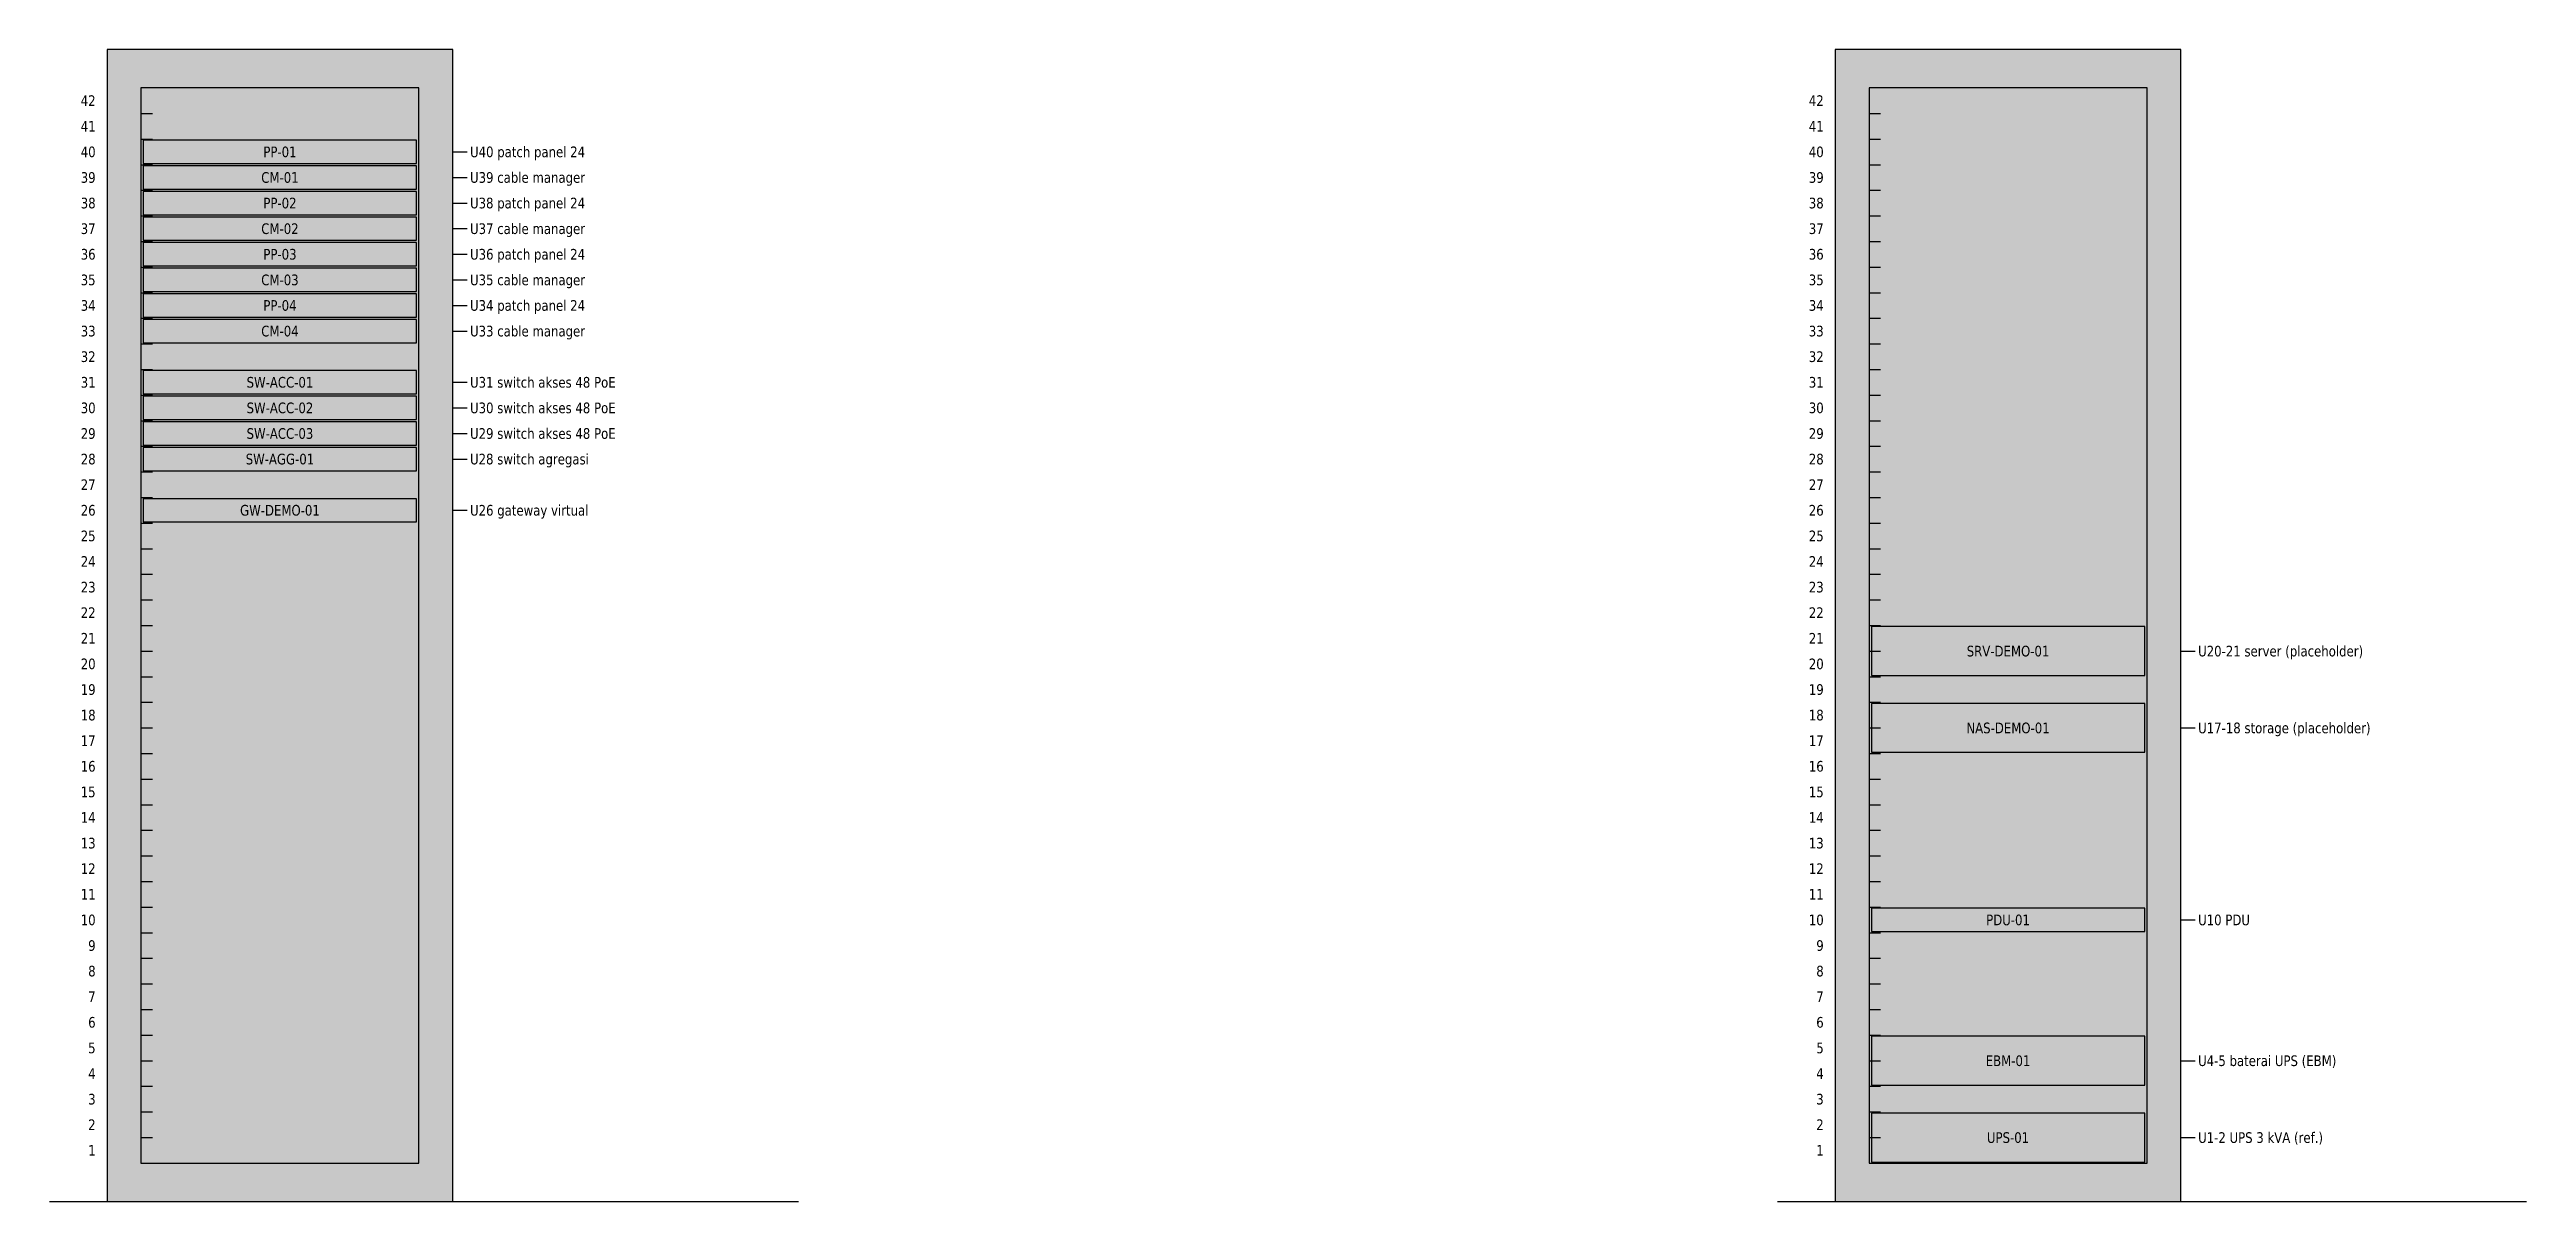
# Model space of a CAD drawing. Header units: millimetres. Extents: x -100 to 30818, y -20000 to 24000.
# Drawn here: x -100 to 4200, y -20000 to -18000 of the extents above.
import ezdxf
from ezdxf.enums import TextEntityAlignment as Align

# ---------------------------------------------------------------- set-up
doc = ezdxf.new("R2010")
doc.units = ezdxf.units.MM
for name, color, linetype in [('ICT-RACK', 7, 'Continuous'), ('ICT-RACK-DEV', 7, 'Continuous'), ('ICT-RACK-IDEN', 7, 'Continuous')]:
    doc.layers.add(name, color=color, linetype=linetype)
doc.styles.add('KR-SANS', font='DejaVuSans.ttf', dxfattribs={"width": 0.8})

msp = doc.modelspace()

# ---------------------------------------------------------------- hatches: boundary and pattern name
at = {"layer": 'ICT-RACK', "true_color": 0xf4f6f5}
h = msp.add_hatch(color=7, dxfattribs=at)
h.dxf.hatch_style = 1
h.paths.add_polyline_path([(0, -20000), (600, -20000), (600, -18000), (0, -18000)])
h = msp.add_hatch(color=7, dxfattribs=at)
h.dxf.hatch_style = 1
h.paths.add_polyline_path([(3000, -20000), (3600, -20000), (3600, -18000), (3000, -18000)])
at = {"layer": 'ICT-RACK-DEV', "true_color": 0xcfe0d6}
h = msp.add_hatch(color=254, dxfattribs=at)
h.dxf.hatch_style = 1
h.paths.add_polyline_path([(62.7, -18197.9), (537.3, -18197.9), (537.3, -18157.5), (62.7, -18157.5)])
at = {"layer": 'ICT-RACK-DEV', "true_color": 0xeef0ee}
h = msp.add_hatch(color=7, dxfattribs=at)
h.dxf.hatch_style = 1
h.paths.add_polyline_path([(62.7, -18242.3), (537.3, -18242.3), (537.3, -18201.9), (62.7, -18201.9)])
at = {"layer": 'ICT-RACK-DEV', "true_color": 0xcfe0d6}
h = msp.add_hatch(color=254, dxfattribs=at)
h.dxf.hatch_style = 1
h.paths.add_polyline_path([(62.7, -18286.8), (537.3, -18286.8), (537.3, -18246.3), (62.7, -18246.3)])
at = {"layer": 'ICT-RACK-DEV', "true_color": 0xeef0ee}
h = msp.add_hatch(color=7, dxfattribs=at)
h.dxf.hatch_style = 1
h.paths.add_polyline_path([(62.7, -18331.2), (537.3, -18331.2), (537.3, -18290.8), (62.7, -18290.8)])
at = {"layer": 'ICT-RACK-DEV', "true_color": 0xcfe0d6}
h = msp.add_hatch(color=254, dxfattribs=at)
h.dxf.hatch_style = 1
h.paths.add_polyline_path([(62.7, -18375.7), (537.3, -18375.7), (537.3, -18335.2), (62.7, -18335.2)])
at = {"layer": 'ICT-RACK-DEV', "true_color": 0xeef0ee}
h = msp.add_hatch(color=7, dxfattribs=at)
h.dxf.hatch_style = 1
h.paths.add_polyline_path([(62.7, -18420.2), (537.3, -18420.2), (537.3, -18379.7), (62.7, -18379.7)])
at = {"layer": 'ICT-RACK-DEV', "true_color": 0xcfe0d6}
h = msp.add_hatch(color=254, dxfattribs=at)
h.dxf.hatch_style = 1
h.paths.add_polyline_path([(62.7, -18464.6), (537.3, -18464.6), (537.3, -18424.2), (62.7, -18424.2)])
at = {"layer": 'ICT-RACK-DEV', "true_color": 0xeef0ee}
h = msp.add_hatch(color=7, dxfattribs=at)
h.dxf.hatch_style = 1
h.paths.add_polyline_path([(62.7, -18509), (537.3, -18509), (537.3, -18468.6), (62.7, -18468.6)])
at = {"layer": 'ICT-RACK-DEV', "true_color": 0xbcd3c6}
h = msp.add_hatch(color=9, dxfattribs=at)
h.dxf.hatch_style = 1
h.paths.add_polyline_path([(62.7, -18598), (537.3, -18598), (537.3, -18557.5), (62.7, -18557.5)])
h = msp.add_hatch(color=9, dxfattribs=at)
h.dxf.hatch_style = 1
h.paths.add_polyline_path([(62.7, -18642.4), (537.3, -18642.4), (537.3, -18601.9), (62.7, -18601.9)])
h = msp.add_hatch(color=9, dxfattribs=at)
h.dxf.hatch_style = 1
h.paths.add_polyline_path([(62.7, -18686.8), (537.3, -18686.8), (537.3, -18646.4), (62.7, -18646.4)])
at = {"layer": 'ICT-RACK-DEV', "true_color": 0xa9c6b6}
h = msp.add_hatch(color=9, dxfattribs=at)
h.dxf.hatch_style = 1
h.paths.add_polyline_path([(62.7, -18731.3), (537.3, -18731.3), (537.3, -18690.8), (62.7, -18690.8)])
at = {"layer": 'ICT-RACK-DEV', "true_color": 0xe8d5b9}
h = msp.add_hatch(color=254, dxfattribs=at)
h.dxf.hatch_style = 1
h.paths.add_polyline_path([(62.7, -18820.2), (537.3, -18820.2), (537.3, -18779.8), (62.7, -18779.8)])
at = {"layer": 'ICT-RACK-DEV', "true_color": 0xd6e3ea}
h = msp.add_hatch(color=254, dxfattribs=at)
h.dxf.hatch_style = 1
h.paths.add_polyline_path([(3062.7, -19086.9), (3537.3, -19086.9), (3537.3, -19002), (3062.7, -19002)])
at = {"layer": 'ICT-RACK-DEV', "true_color": 0xe6dcef}
h = msp.add_hatch(color=254, dxfattribs=at)
h.dxf.hatch_style = 1
h.paths.add_polyline_path([(3062.7, -19220.2), (3537.3, -19220.2), (3537.3, -19135.3), (3062.7, -19135.3)])
at = {"layer": 'ICT-RACK-DEV', "true_color": 0xf0cfc4}
h = msp.add_hatch(color=254, dxfattribs=at)
h.dxf.hatch_style = 1
h.paths.add_polyline_path([(3062.7, -19531.4), (3537.3, -19531.4), (3537.3, -19491), (3062.7, -19491)])
at = {"layer": 'ICT-RACK-DEV', "true_color": 0xf3e3c3}
h = msp.add_hatch(color=254, dxfattribs=at)
h.dxf.hatch_style = 1
h.paths.add_polyline_path([(3062.7, -19798.1), (3537.3, -19798.1), (3537.3, -19713.2), (3062.7, -19713.2)])
h = msp.add_hatch(color=254, dxfattribs=at)
h.dxf.hatch_style = 1
h.paths.add_polyline_path([(3062.7, -19931.5), (3537.3, -19931.5), (3537.3, -19846.5), (3062.7, -19846.5)])

# ---------------------------------------------------------------- linework, layer by layer
at = {"layer": 'ICT-RACK', "color": 119, "true_color": 0x1f4d3a}
for points in [[(0, -20000), (600, -20000), (600, -18000), (0, -18000)], [(3000, -20000), (3600, -20000), (3600, -18000), (3000, -18000)]]:
    msp.add_lwpolyline(points, close=True, dxfattribs=at)
at = {"layer": 'ICT-RACK', "color": 253, "true_color": 0x8fa99b}
for points in [[(58.7, -19933.5), (541.3, -19933.5), (541.3, -18066.5), (58.7, -18066.5)], [(3058.7, -19933.5), (3541.3, -19933.5), (3541.3, -18066.5), (3058.7, -18066.5)]]:
    msp.add_lwpolyline(points, close=True, dxfattribs=at)
for points in [[(58.7, -18111), (78.7, -18111)], [(3058.7, -18111), (3078.7, -18111)], [(58.7, -18155.5), (78.7, -18155.5)], [(3058.7, -18155.5), (3078.7, -18155.5)], [(58.7, -18199.9), (78.7, -18199.9)], [(3058.7, -18199.9), (3078.7, -18199.9)], [(58.7, -18244.3), (78.7, -18244.3)], [(3058.7, -18244.3), (3078.7, -18244.3)], [(58.7, -18288.8), (78.7, -18288.8)], [(3058.7, -18288.8), (3078.7, -18288.8)], [(58.7, -18333.2), (78.7, -18333.2)], [(3058.7, -18333.2), (3078.7, -18333.2)], [(58.7, -18377.7), (78.7, -18377.7)], [(3058.7, -18377.7), (3078.7, -18377.7)], [(58.7, -18422.2), (78.7, -18422.2)], [(3058.7, -18422.2), (3078.7, -18422.2)], [(58.7, -18466.6), (78.7, -18466.6)], [(3058.7, -18466.6), (3078.7, -18466.6)], [(58.7, -18511), (78.7, -18511)], [(3058.7, -18511), (3078.7, -18511)], [(58.7, -18555.5), (78.7, -18555.5)], [(3058.7, -18555.5), (3078.7, -18555.5)], [(58.7, -18600), (78.7, -18600)], [(3058.7, -18600), (3078.7, -18600)], [(58.7, -18644.4), (78.7, -18644.4)], [(3058.7, -18644.4), (3078.7, -18644.4)], [(58.7, -18688.8), (78.7, -18688.8)], [(3058.7, -18688.8), (3078.7, -18688.8)], [(58.7, -18733.3), (78.7, -18733.3)], [(3058.7, -18733.3), (3078.7, -18733.3)], [(58.7, -18777.8), (78.7, -18777.8)], [(3058.7, -18777.8), (3078.7, -18777.8)], [(58.7, -18822.2), (78.7, -18822.2)], [(3058.7, -18822.2), (3078.7, -18822.2)], [(58.7, -18866.7), (78.7, -18866.7)], [(3058.7, -18866.7), (3078.7, -18866.7)], [(58.7, -18911.1), (78.7, -18911.1)], [(3058.7, -18911.1), (3078.7, -18911.1)], [(58.7, -18955.5), (78.7, -18955.5)], [(3058.7, -18955.5), (3078.7, -18955.5)], [(58.7, -19000), (78.7, -19000)], [(3058.7, -19000), (3078.7, -19000)], [(58.7, -19044.5), (78.7, -19044.5)], [(3058.7, -19044.5), (3078.7, -19044.5)], [(58.7, -19088.9), (78.7, -19088.9)], [(3058.7, -19088.9), (3078.7, -19088.9)], [(58.7, -19133.3), (78.7, -19133.3)], [(3058.7, -19133.3), (3078.7, -19133.3)], [(58.7, -19177.8), (78.7, -19177.8)], [(3058.7, -19177.8), (3078.7, -19177.8)], [(58.7, -19222.2), (78.7, -19222.2)], [(3058.7, -19222.2), (3078.7, -19222.2)], [(58.7, -19266.7), (78.7, -19266.7)], [(3058.7, -19266.7), (3078.7, -19266.7)], [(58.7, -19311.2), (78.7, -19311.2)], [(3058.7, -19311.2), (3078.7, -19311.2)], [(58.7, -19355.6), (78.7, -19355.6)], [(3058.7, -19355.6), (3078.7, -19355.6)], [(58.7, -19400), (78.7, -19400)], [(3058.7, -19400), (3078.7, -19400)], [(58.7, -19444.5), (78.7, -19444.5)], [(3058.7, -19444.5), (3078.7, -19444.5)], [(58.7, -19489), (78.7, -19489)], [(3058.7, -19489), (3078.7, -19489)], [(58.7, -19533.4), (78.7, -19533.4)], [(3058.7, -19533.4), (3078.7, -19533.4)], [(58.7, -19577.8), (78.7, -19577.8)], [(3058.7, -19577.8), (3078.7, -19577.8)], [(58.7, -19622.3), (78.7, -19622.3)], [(3058.7, -19622.3), (3078.7, -19622.3)], [(58.7, -19666.8), (78.7, -19666.8)], [(3058.7, -19666.8), (3078.7, -19666.8)], [(58.7, -19711.2), (78.7, -19711.2)], [(3058.7, -19711.2), (3078.7, -19711.2)], [(58.7, -19755.7), (78.7, -19755.7)], [(3058.7, -19755.7), (3078.7, -19755.7)], [(58.7, -19800.1), (78.7, -19800.1)], [(3058.7, -19800.1), (3078.7, -19800.1)], [(58.7, -19844.6), (78.7, -19844.6)], [(3058.7, -19844.6), (3078.7, -19844.6)], [(58.7, -19889), (78.7, -19889)], [(3058.7, -19889), (3078.7, -19889)], [(58.7, -19933.5), (78.7, -19933.5)], [(3058.7, -19933.5), (3078.7, -19933.5)]]:
    msp.add_lwpolyline(points, dxfattribs=at)
at = {"layer": 'ICT-RACK', "color": 250, "true_color": 0x22302a}
for points in [[(-100, -20000), (1200, -20000)], [(2900, -20000), (4200, -20000)]]:
    msp.add_lwpolyline(points, dxfattribs=at)
at = {"layer": 'ICT-RACK-DEV', "color": 119, "true_color": 0x1f4d3a}
for points in [[(62.7, -18197.9), (537.3, -18197.9), (537.3, -18157.5), (62.7, -18157.5)], [(62.7, -18242.3), (537.3, -18242.3), (537.3, -18201.9), (62.7, -18201.9)], [(62.7, -18286.8), (537.3, -18286.8), (537.3, -18246.3), (62.7, -18246.3)], [(62.7, -18331.2), (537.3, -18331.2), (537.3, -18290.8), (62.7, -18290.8)], [(62.7, -18375.7), (537.3, -18375.7), (537.3, -18335.2), (62.7, -18335.2)], [(62.7, -18420.2), (537.3, -18420.2), (537.3, -18379.7), (62.7, -18379.7)], [(62.7, -18464.6), (537.3, -18464.6), (537.3, -18424.2), (62.7, -18424.2)], [(62.7, -18509), (537.3, -18509), (537.3, -18468.6), (62.7, -18468.6)], [(62.7, -18598), (537.3, -18598), (537.3, -18557.5), (62.7, -18557.5)], [(62.7, -18642.4), (537.3, -18642.4), (537.3, -18601.9), (62.7, -18601.9)], [(62.7, -18686.8), (537.3, -18686.8), (537.3, -18646.4), (62.7, -18646.4)], [(62.7, -18731.3), (537.3, -18731.3), (537.3, -18690.8), (62.7, -18690.8)], [(62.7, -18820.2), (537.3, -18820.2), (537.3, -18779.8), (62.7, -18779.8)], [(3062.7, -19086.9), (3537.3, -19086.9), (3537.3, -19002), (3062.7, -19002)], [(3062.7, -19220.2), (3537.3, -19220.2), (3537.3, -19135.3), (3062.7, -19135.3)], [(3062.7, -19531.4), (3537.3, -19531.4), (3537.3, -19491), (3062.7, -19491)], [(3062.7, -19798.1), (3537.3, -19798.1), (3537.3, -19713.2), (3062.7, -19713.2)], [(3062.7, -19931.5), (3537.3, -19931.5), (3537.3, -19846.5), (3062.7, -19846.5)]]:
    msp.add_lwpolyline(points, close=True, dxfattribs=at)
at = {"layer": 'ICT-RACK-IDEN', "color": 251, "true_color": 0x5a524b}
for points in [[(600, -18177.7), (625, -18177.7)], [(600, -18222.1), (625, -18222.1)], [(600, -18266.6), (625, -18266.6)], [(600, -18311), (625, -18311)], [(600, -18355.5), (625, -18355.5)], [(600, -18399.9), (625, -18399.9)], [(600, -18444.4), (625, -18444.4)], [(600, -18488.8), (625, -18488.8)], [(600, -18577.7), (625, -18577.7)], [(600, -18622.2), (625, -18622.2)], [(600, -18666.6), (625, -18666.6)], [(600, -18711.1), (625, -18711.1)], [(600, -18800), (625, -18800)], [(3600, -19044.5), (3625, -19044.5)], [(3600, -19177.8), (3625, -19177.8)], [(3600, -19511.2), (3625, -19511.2)], [(3600, -19755.7), (3625, -19755.7)], [(3600, -19889), (3625, -19889)]]:
    msp.add_lwpolyline(points, dxfattribs=at)

# ---------------------------------------------------------------- texts
at = {"layer": 'ICT-RACK-IDEN', "color": 251, "true_color": 0x5a524b, "style": 'KR-SANS', "width": 0.8}
for s, height, p in [('42', 18.52, (-20, -18098)), ('42', 18.52, (2980, -18098)), ('41', 18.52, (-20, -18142.5)), ('41', 18.52, (2980, -18142.5)), ('40', 18.52, (-20, -18186.9)), ('40', 18.52, (2980, -18186.9)), ('39', 18.52, (-20, -18231.4)), ('39', 18.52, (2980, -18231.4)), ('38', 18.52, (-20, -18275.8)), ('38', 18.52, (2980, -18275.8)), ('37', 18.52, (-20, -18320.3)), ('37', 18.52, (2980, -18320.3)), ('36', 18.52, (-20, -18364.7)), ('36', 18.52, (2980, -18364.7)), ('35', 18.52, (-20, -18409.2)), ('35', 18.52, (2980, -18409.2)), ('34', 18.52, (-20, -18453.6)), ('34', 18.52, (2980, -18453.6)), ('33', 18.52, (-20, -18498.1)), ('33', 18.52, (2980, -18498.1)), ('32', 18.52, (-20, -18542.5)), ('32', 18.52, (2980, -18542.5)), ('31', 18.52, (-20, -18587)), ('31', 18.52, (2980, -18587)), ('30', 18.52, (-20, -18631.4)), ('30', 18.52, (2980, -18631.4)), ('29', 18.52, (-20, -18675.9)), ('29', 18.52, (2980, -18675.9)), ('28', 18.52, (-20, -18720.3)), ('28', 18.52, (2980, -18720.3)), ('27', 18.52, (-20, -18764.8)), ('27', 18.52, (2980, -18764.8)), ('26', 18.52, (-20, -18809.2)), ('26', 18.52, (2980, -18809.2)), ('25', 18.52, (-20, -18853.7)), ('25', 18.52, (2980, -18853.7)), ('24', 18.52, (-20, -18898.1)), ('24', 18.52, (2980, -18898.1)), ('23', 18.52, (-20, -18942.6)), ('23', 18.52, (2980, -18942.6)), ('22', 18.52, (-20, -18987)), ('22', 18.52, (2980, -18987)), ('21', 18.52, (-20, -19031.5)), ('21', 18.52, (2980, -19031.5)), ('20', 18.52, (-20, -19075.9)), ('20', 18.52, (2980, -19075.9)), ('19', 18.52, (-20, -19120.4)), ('19', 18.52, (2980, -19120.4)), ('18', 18.52, (-20, -19164.8)), ('18', 18.52, (2980, -19164.8)), ('17', 18.52, (-20, -19209.3)), ('17', 18.52, (2980, -19209.3)), ('16', 18.52, (-20, -19253.7)), ('16', 18.52, (2980, -19253.7)), ('15', 18.52, (-20, -19298.2)), ('15', 18.52, (2980, -19298.2)), ('14', 18.52, (-20, -19342.6)), ('14', 18.52, (2980, -19342.6)), ('13', 18.52, (-20, -19387.1)), ('13', 18.52, (2980, -19387.1)), ('12', 18.52, (-20, -19431.5)), ('12', 18.52, (2980, -19431.5)), ('11', 18.52, (-20, -19476)), ('11', 18.52, (2980, -19476)), ('10', 18.52, (-20, -19520.4)), ('10', 18.52, (2980, -19520.4)), ('9', 18.5, (-20, -19564.9)), ('9', 18.5, (2980, -19564.9)), ('8', 18.5, (-20, -19609.3)), ('8', 18.5, (2980, -19609.3)), ('7', 18.5, (-20, -19653.8)), ('7', 18.5, (2980, -19653.8)), ('6', 18.5, (-20, -19698.2)), ('6', 18.5, (2980, -19698.2)), ('5', 18.5, (-20, -19742.7)), ('5', 18.5, (2980, -19742.7)), ('4', 18.5, (-20, -19787.1)), ('4', 18.5, (2980, -19787.1)), ('3', 18.5, (-20, -19831.6)), ('3', 18.5, (2980, -19831.6)), ('2', 18.5, (-20, -19876)), ('2', 18.5, (2980, -19876)), ('1', 18.5, (-20, -19920.5)), ('1', 18.5, (2980, -19920.5))]:
    msp.add_text(s, height=height, dxfattribs=at).set_placement(p, align=Align.RIGHT)
at = {"layer": 'ICT-RACK-IDEN', "color": 250, "true_color": 0x22302a, "style": 'KR-SANS', "width": 0.8}
for s, height, p in [('PP-01', 18.52, (300, -18186.9)), ('CM-01', 18.52, (300, -18231.4)), ('PP-02', 18.52, (300, -18275.8)), ('CM-02', 18.52, (300, -18320.3)), ('PP-03', 18.52, (300, -18364.7)), ('CM-03', 18.52, (300, -18409.2)), ('PP-04', 18.52, (300, -18453.6)), ('CM-04', 18.52, (300, -18498.1)), ('SW-ACC-01', 18.52, (300, -18587)), ('SW-ACC-02', 18.52, (300, -18631.4)), ('SW-ACC-03', 18.52, (300, -18675.9)), ('SW-AGG-01', 18.52, (300, -18720.3)), ('GW-DEMO-01', 18.52, (300, -18809.2)), ('SRV-DEMO-01', 18.521, (3300, -19053.7)), ('NAS-DEMO-01', 18.521, (3300, -19187.1)), ('PDU-01', 18.52, (3300, -19520.4)), ('EBM-01', 18.52, (3300, -19764.9)), ('UPS-01', 18.52, (3300, -19898.3))]:
    msp.add_text(s, height=height, dxfattribs=at).set_placement(p, align=Align.CENTER)
for s, height, p in [('U40 patch panel 24', 18.521, (630, -18186.9)), ('U39 cable manager', 18.521, (630, -18231.4)), ('U38 patch panel 24', 18.521, (630, -18275.8)), ('U37 cable manager', 18.521, (630, -18320.3)), ('U36 patch panel 24', 18.521, (630, -18364.7)), ('U35 cable manager', 18.521, (630, -18409.2)), ('U34 patch panel 24', 18.521, (630, -18453.6)), ('U33 cable manager', 18.521, (630, -18498.1)), ('U31 switch akses 48 PoE', 18.521, (630, -18587)), ('U30 switch akses 48 PoE', 18.521, (630, -18631.4)), ('U29 switch akses 48 PoE', 18.521, (630, -18675.9)), ('U28 switch agregasi', 18.521, (630, -18720.3)), ('U26 gateway virtual', 18.521, (630, -18809.2)), ('U20-21 server (placeholder)', 18.521, (3630, -19053.7)), ('U17-18 storage (placeholder)', 18.521, (3630, -19187.1)), ('U10 PDU', 18.52, (3630, -19520.4)), ('U4-5 baterai UPS (EBM)', 18.521, (3630, -19764.9)), ('U1-2 UPS 3 kVA (ref.)', 18.521, (3630, -19898.3))]:
    msp.add_text(s, height=height, dxfattribs=at).set_placement(p)

doc.saveas('drawing.dxf')
